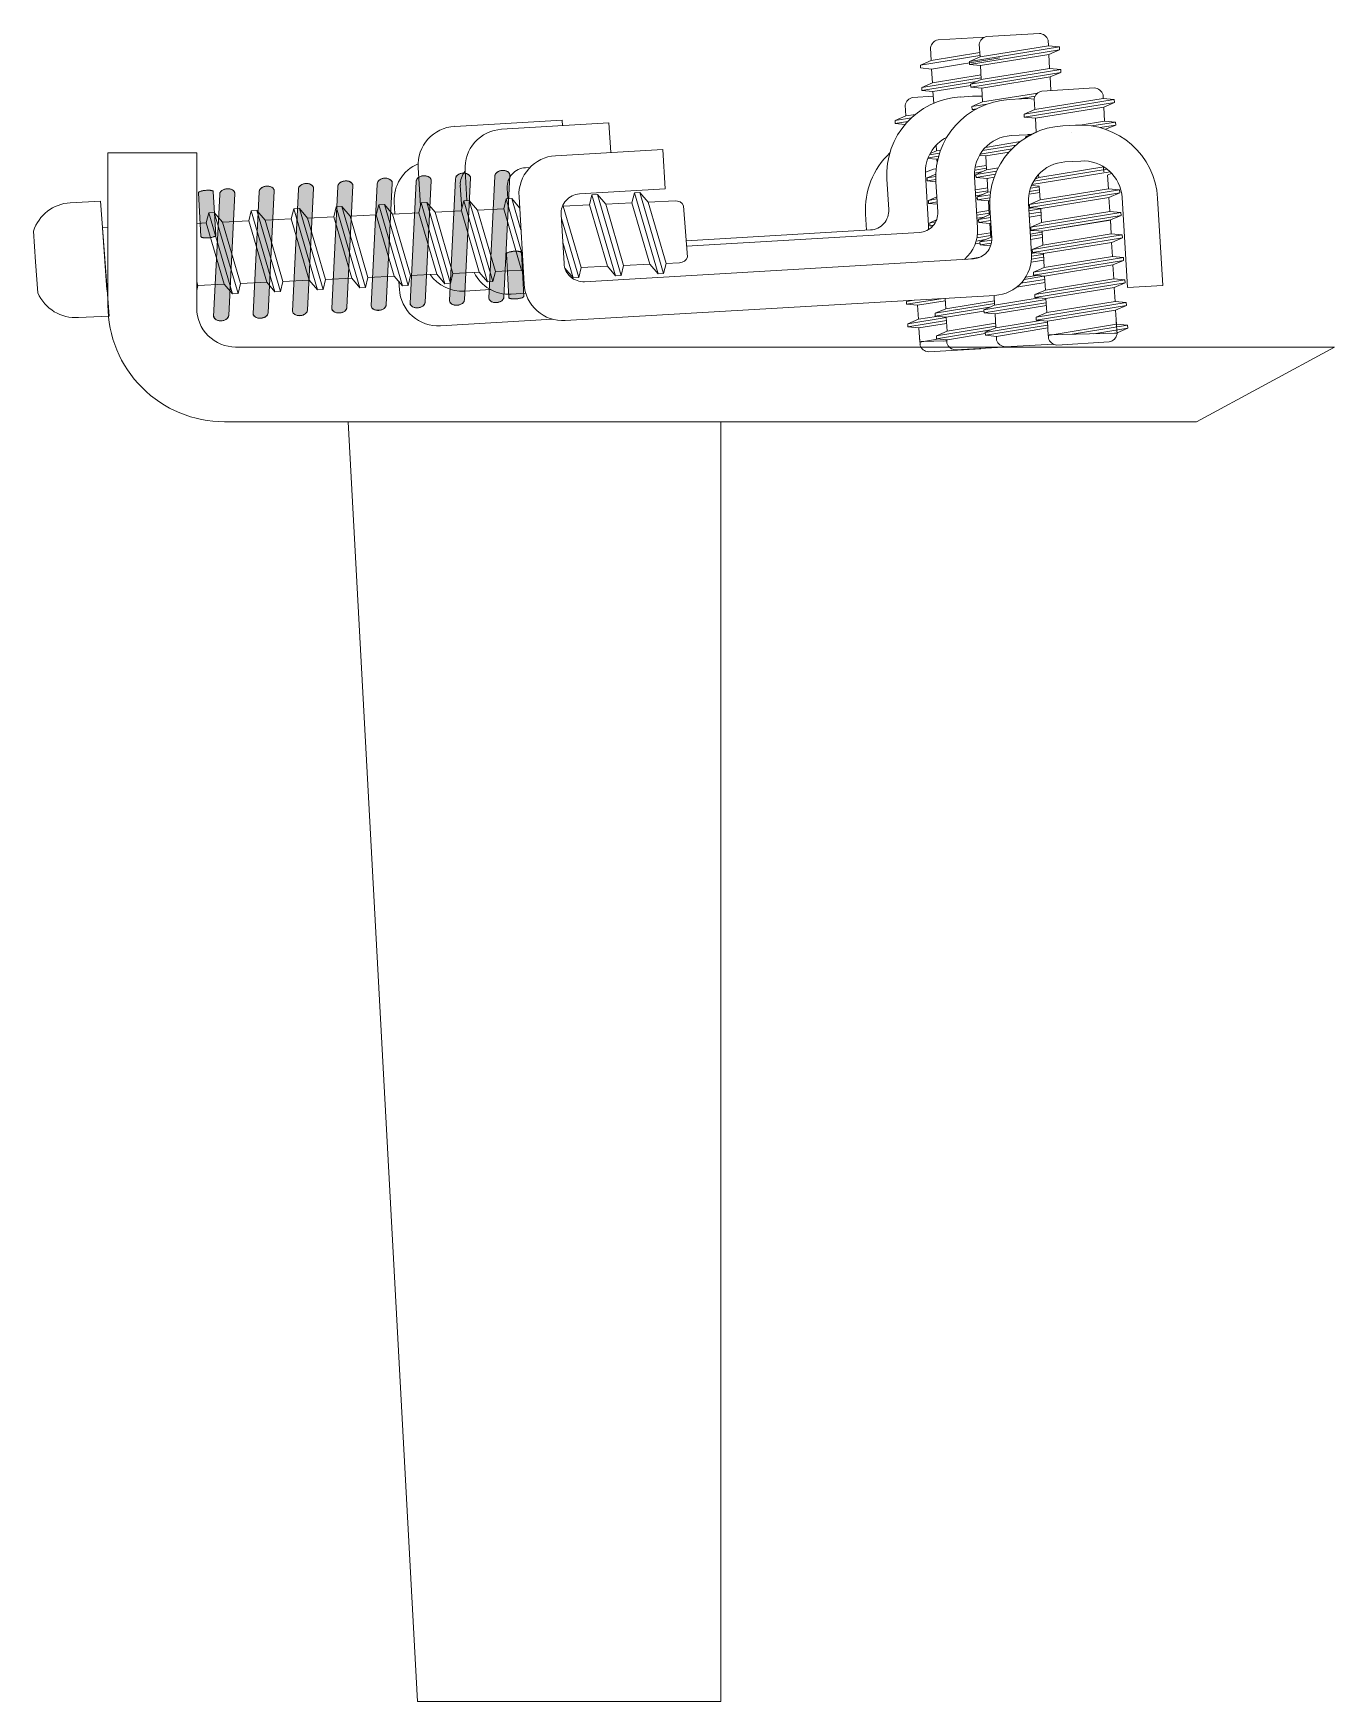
# Model space of a CAD drawing. Header units: inches. Extents: x 25.8 to 87.4, y 9 to 55.4.
# Drawn here: x 46.38 to 57.91, y 9.2 to 23.98 of the extents above; entities that cross this region are included whole.
import ezdxf

# ---------------------------------------------------------------- set-up
doc = ezdxf.new("R2010")
doc.units = ezdxf.units.IN
doc.header["$MEASUREMENT"] = 0
doc.layers.add('Lateral', color=44, linetype='Continuous', lineweight=0)

msp = doc.modelspace()

# ---------------------------------------------------------------- hatches: boundary and pattern name
at = {"layer": 'Lateral', "linetype": 'Continuous', "lineweight": 0}
for points in [[(50.471, 22.715), (50.416, 21.636), (50.417, 21.631), (50.419, 21.627), (50.421, 21.622), (50.424, 21.618), (50.427, 21.614), (50.431, 21.611), (50.436, 21.607), (50.441, 21.604), (50.446, 21.602), (50.452, 21.6), (50.458, 21.598), (50.465, 21.597), (50.471, 21.596), (50.478, 21.596), (50.485, 21.596), (50.492, 21.597), (50.499, 21.598), (50.505, 21.599), (50.512, 21.602), (50.518, 21.604), (50.523, 21.607), (50.528, 21.61), (50.533, 21.614), (50.537, 21.618), (50.541, 21.622), (50.544, 21.626), (50.546, 21.631), (50.548, 21.635), (50.549, 21.64), (50.549, 21.645), (50.604, 22.724), (50.603, 22.729), (50.602, 22.733), (50.6, 22.738), (50.598, 22.742), (50.595, 22.746), (50.591, 22.75), (50.587, 22.753), (50.582, 22.756), (50.577, 22.759), (50.571, 22.761), (50.565, 22.763), (50.558, 22.765), (50.552, 22.766), (50.545, 22.766), (50.538, 22.766), (50.531, 22.766), (50.524, 22.765), (50.518, 22.764), (50.511, 22.762), (50.505, 22.759), (50.499, 22.757), (50.494, 22.754), (50.489, 22.75), (50.484, 22.746), (50.481, 22.742), (50.477, 22.738), (50.475, 22.734), (50.472, 22.729), (50.471, 22.724), (50.471, 22.72)], [(48.382, 22.576), (48.328, 21.497), (48.329, 21.493), (48.33, 21.488), (48.332, 21.484), (48.335, 21.48), (48.339, 21.476), (48.343, 21.472), (48.347, 21.469), (48.352, 21.466), (48.358, 21.463), (48.364, 21.461), (48.37, 21.459), (48.376, 21.458), (48.383, 21.457), (48.39, 21.457), (48.397, 21.457), (48.404, 21.458), (48.41, 21.459), (48.417, 21.461), (48.423, 21.463), (48.429, 21.465), (48.435, 21.468), (48.44, 21.472), (48.445, 21.475), (48.449, 21.479), (48.453, 21.483), (48.456, 21.488), (48.458, 21.492), (48.46, 21.497), (48.461, 21.501), (48.461, 21.506), (48.515, 22.585), (48.515, 22.59), (48.514, 22.595), (48.512, 22.599), (48.509, 22.604), (48.506, 22.608), (48.502, 22.612), (48.497, 22.615), (48.492, 22.618), (48.486, 22.621), (48.48, 22.623), (48.474, 22.625), (48.467, 22.627), (48.46, 22.627), (48.453, 22.628), (48.446, 22.627), (48.439, 22.627), (48.432, 22.625), (48.426, 22.624), (48.419, 22.622), (48.413, 22.619), (48.407, 22.616), (48.402, 22.612), (48.397, 22.609), (48.393, 22.604), (48.389, 22.6), (48.386, 22.596), (48.384, 22.591), (48.383, 22.586), (48.382, 22.581)], [(48.731, 22.6), (48.677, 21.521), (48.677, 21.516), (48.679, 21.511), (48.681, 21.507), (48.684, 21.503), (48.687, 21.499), (48.691, 21.495), (48.696, 21.492), (48.701, 21.489), (48.706, 21.487), (48.712, 21.484), (48.719, 21.483), (48.725, 21.481), (48.732, 21.481), (48.738, 21.48), (48.745, 21.481), (48.752, 21.481), (48.759, 21.482), (48.765, 21.484), (48.772, 21.486), (48.778, 21.489), (48.783, 21.492), (48.789, 21.495), (48.793, 21.499), (48.798, 21.502), (48.801, 21.507), (48.804, 21.511), (48.807, 21.515), (48.808, 21.52), (48.809, 21.525), (48.81, 21.53), (48.864, 22.609), (48.863, 22.613), (48.862, 22.618), (48.86, 22.623), (48.858, 22.627), (48.854, 22.631), (48.85, 22.635), (48.846, 22.639), (48.841, 22.642), (48.835, 22.645), (48.829, 22.647), (48.823, 22.649), (48.816, 22.65), (48.809, 22.651), (48.802, 22.651), (48.795, 22.651), (48.788, 22.65), (48.781, 22.649), (48.774, 22.647), (48.768, 22.645), (48.762, 22.642), (48.756, 22.639), (48.75, 22.636), (48.746, 22.632), (48.742, 22.628), (48.738, 22.623), (48.735, 22.619), (48.733, 22.614), (48.731, 22.609), (48.731, 22.604)], [(49.079, 22.623), (49.025, 21.544), (49.026, 21.539), (49.027, 21.535), (49.03, 21.53), (49.032, 21.526), (49.036, 21.522), (49.04, 21.519), (49.044, 21.515), (49.049, 21.512), (49.055, 21.51), (49.061, 21.508), (49.067, 21.506), (49.074, 21.505), (49.08, 21.504), (49.087, 21.504), (49.094, 21.504), (49.101, 21.505), (49.108, 21.506), (49.114, 21.507), (49.12, 21.51), (49.126, 21.512), (49.132, 21.515), (49.137, 21.518), (49.142, 21.522), (49.146, 21.526), (49.15, 21.53), (49.153, 21.534), (49.155, 21.539), (49.157, 21.543), (49.158, 21.548), (49.158, 21.553), (49.213, 22.632), (49.212, 22.637), (49.211, 22.641), (49.209, 22.646), (49.206, 22.65), (49.203, 22.655), (49.199, 22.658), (49.194, 22.662), (49.189, 22.665), (49.184, 22.668), (49.178, 22.67), (49.171, 22.672), (49.165, 22.673), (49.158, 22.674), (49.151, 22.674), (49.144, 22.674), (49.137, 22.673), (49.13, 22.672), (49.123, 22.67), (49.116, 22.668), (49.11, 22.666), (49.104, 22.663), (49.099, 22.659), (49.094, 22.655), (49.09, 22.651), (49.087, 22.647), (49.084, 22.642), (49.082, 22.638), (49.08, 22.633), (49.079, 22.628)], [(49.443, 22.679), (49.439, 22.675), (49.435, 22.67), (49.432, 22.666), (49.43, 22.661), (49.429, 22.656), (49.428, 22.651), (49.428, 22.646), (49.374, 21.567), (49.375, 21.563), (49.376, 21.558), (49.378, 21.554), (49.381, 21.55), (49.384, 21.546), (49.389, 21.542), (49.393, 21.539), (49.398, 21.536), (49.404, 21.533), (49.41, 21.531), (49.416, 21.529), (49.422, 21.528), (49.429, 21.527), (49.436, 21.527), (49.443, 21.527), (49.449, 21.528), (49.456, 21.529), (49.463, 21.531), (49.469, 21.533), (49.475, 21.535), (49.481, 21.538), (49.486, 21.542), (49.491, 21.545), (49.495, 21.549), (49.499, 21.553), (49.502, 21.558), (49.504, 21.562), (49.506, 21.567), (49.507, 21.571), (49.507, 21.576), (49.561, 22.655), (49.561, 22.66), (49.56, 22.665), (49.558, 22.669), (49.555, 22.674), (49.552, 22.678), (49.548, 22.682), (49.543, 22.685), (49.538, 22.688), (49.532, 22.691), (49.526, 22.693), (49.52, 22.695), (49.513, 22.697), (49.506, 22.697), (49.499, 22.698), (49.492, 22.697), (49.485, 22.697), (49.478, 22.696), (49.472, 22.694), (49.465, 22.692), (49.459, 22.689), (49.453, 22.686), (49.448, 22.682)], [(49.773, 22.668), (49.719, 21.589), (49.72, 21.585), (49.721, 21.58), (49.723, 21.576), (49.726, 21.572), (49.73, 21.568), (49.734, 21.564), (49.738, 21.561), (49.743, 21.558), (49.749, 21.555), (49.755, 21.553), (49.761, 21.551), (49.767, 21.55), (49.774, 21.549), (49.781, 21.549), (49.788, 21.549), (49.795, 21.55), (49.801, 21.551), (49.808, 21.553), (49.814, 21.555), (49.82, 21.557), (49.826, 21.56), (49.831, 21.564), (49.836, 21.567), (49.84, 21.571), (49.844, 21.575), (49.847, 21.58), (49.849, 21.584), (49.851, 21.589), (49.852, 21.593), (49.852, 21.598), (49.906, 22.677), (49.906, 22.682), (49.905, 22.687), (49.903, 22.691), (49.9, 22.696), (49.897, 22.7), (49.893, 22.704), (49.888, 22.707), (49.883, 22.71), (49.878, 22.713), (49.871, 22.715), (49.865, 22.717), (49.858, 22.719), (49.852, 22.719), (49.844, 22.72), (49.837, 22.719), (49.83, 22.719), (49.823, 22.718), (49.817, 22.716), (49.81, 22.714), (49.804, 22.711), (49.798, 22.708), (49.793, 22.704), (49.788, 22.701), (49.784, 22.696), (49.78, 22.692), (49.778, 22.688), (49.775, 22.683), (49.774, 22.678), (49.773, 22.673)], [(50.122, 22.692), (50.068, 21.613), (50.068, 21.608), (50.07, 21.603), (50.072, 21.599), (50.075, 21.595), (50.078, 21.591), (50.082, 21.587), (50.087, 21.584), (50.092, 21.581), (50.097, 21.578), (50.103, 21.576), (50.11, 21.575), (50.116, 21.573), (50.123, 21.573), (50.13, 21.572), (50.136, 21.573), (50.143, 21.573), (50.15, 21.574), (50.157, 21.576), (50.163, 21.578), (50.169, 21.581), (50.175, 21.584), (50.18, 21.587), (50.185, 21.59), (50.189, 21.594), (50.192, 21.599), (50.195, 21.603), (50.198, 21.607), (50.199, 21.612), (50.2, 21.617), (50.201, 21.621), (50.255, 22.7), (50.255, 22.705), (50.253, 22.71), (50.252, 22.714), (50.249, 22.719), (50.246, 22.723), (50.242, 22.726), (50.238, 22.73), (50.233, 22.733), (50.228, 22.736), (50.222, 22.738), (50.216, 22.74), (50.21, 22.742), (50.203, 22.743), (50.196, 22.743), (50.189, 22.743), (50.183, 22.743), (50.176, 22.742), (50.169, 22.74), (50.163, 22.738), (50.157, 22.736), (50.151, 22.733), (50.145, 22.73), (50.14, 22.727), (50.136, 22.723), (50.132, 22.719), (50.129, 22.715), (50.126, 22.71), (50.124, 22.706), (50.123, 22.701), (50.122, 22.696)], [(47.844, 22.567), (47.866, 22.18), (47.867, 22.178), (47.869, 22.176), (47.871, 22.175), (47.875, 22.174), (47.878, 22.173), (47.883, 22.172), (47.887, 22.171), (47.893, 22.17), (47.898, 22.17), (47.904, 22.169), (47.911, 22.169), (47.917, 22.169), (47.924, 22.169), (47.931, 22.17), (47.938, 22.17), (47.944, 22.171), (47.951, 22.172), (47.958, 22.173), (47.964, 22.174), (47.97, 22.175), (47.975, 22.177), (47.98, 22.178), (47.984, 22.18), (47.988, 22.182), (47.992, 22.183), (47.994, 22.185), (47.996, 22.187), (47.998, 22.189), (47.998, 22.191), (47.998, 22.192), (47.976, 22.58), (47.976, 22.582), (47.974, 22.583), (47.972, 22.585), (47.969, 22.586), (47.966, 22.587), (47.962, 22.588), (47.957, 22.589), (47.952, 22.59), (47.947, 22.591), (47.941, 22.591), (47.935, 22.591), (47.928, 22.591), (47.922, 22.591), (47.915, 22.591), (47.908, 22.59), (47.901, 22.59), (47.894, 22.589), (47.888, 22.588), (47.882, 22.587), (47.876, 22.586), (47.87, 22.584), (47.865, 22.583), (47.86, 22.581), (47.856, 22.58), (47.852, 22.578), (47.849, 22.576), (47.847, 22.574), (47.845, 22.572), (47.844, 22.571), (47.844, 22.569)], [(48.034, 22.553), (47.979, 21.474), (47.98, 21.469), (47.982, 21.465), (47.984, 21.46), (47.986, 21.456), (47.99, 21.452), (47.994, 21.449), (47.998, 21.445), (48.004, 21.442), (48.009, 21.44), (48.015, 21.438), (48.021, 21.436), (48.028, 21.435), (48.034, 21.434), (48.041, 21.434), (48.048, 21.434), (48.055, 21.435), (48.062, 21.436), (48.068, 21.437), (48.074, 21.44), (48.08, 21.442), (48.086, 21.445), (48.091, 21.448), (48.096, 21.452), (48.1, 21.456), (48.104, 21.46), (48.107, 21.464), (48.109, 21.469), (48.111, 21.473), (48.112, 21.478), (48.112, 21.483), (48.167, 22.562), (48.166, 22.567), (48.165, 22.571), (48.163, 22.576), (48.161, 22.58), (48.158, 22.584), (48.154, 22.588), (48.15, 22.591), (48.145, 22.594), (48.14, 22.597), (48.134, 22.6), (48.128, 22.601), (48.121, 22.603), (48.115, 22.604), (48.108, 22.604), (48.101, 22.604), (48.094, 22.604), (48.087, 22.603), (48.081, 22.602), (48.074, 22.6), (48.068, 22.597), (48.062, 22.595), (48.057, 22.592), (48.052, 22.588), (48.047, 22.584), (48.043, 22.58), (48.04, 22.576), (48.037, 22.572), (48.035, 22.567), (48.034, 22.562), (48.033, 22.558)], [(50.572, 22.027), (50.594, 21.639), (50.595, 21.637), (50.597, 21.636), (50.6, 21.634), (50.603, 21.633), (50.606, 21.632), (50.611, 21.631), (50.615, 21.63), (50.621, 21.629), (50.626, 21.629), (50.632, 21.629), (50.639, 21.628), (50.645, 21.628), (50.652, 21.629), (50.659, 21.629), (50.666, 21.63), (50.673, 21.63), (50.679, 21.631), (50.686, 21.632), (50.692, 21.634), (50.698, 21.635), (50.703, 21.636), (50.708, 21.638), (50.713, 21.639), (50.716, 21.641), (50.72, 21.643), (50.722, 21.645), (50.725, 21.646), (50.726, 21.648), (50.727, 21.65), (50.726, 21.652), (50.705, 22.039), (50.704, 22.041), (50.702, 22.043), (50.7, 22.044), (50.697, 22.045), (50.694, 22.047), (50.69, 22.048), (50.686, 22.049), (50.68, 22.049), (50.675, 22.05), (50.669, 22.05), (50.663, 22.051), (50.656, 22.051), (50.65, 22.051), (50.643, 22.05), (50.636, 22.05), (50.629, 22.049), (50.623, 22.048), (50.616, 22.047), (50.61, 22.046), (50.604, 22.045), (50.598, 22.044), (50.593, 22.042), (50.588, 22.041), (50.584, 22.039), (50.58, 22.037), (50.577, 22.035), (50.575, 22.034), (50.573, 22.032), (50.572, 22.03), (50.572, 22.028)]]:
    msp.add_hatch(color=256, dxfattribs=at).paths.add_polyline_path(points)

# ---------------------------------------------------------------- linework, layer by layer
for p, q in [((54.335, 23.741), (54.765, 23.811)), ((54.768, 23.772), (55.373, 23.87)), ((55.377, 23.794), (54.772, 23.696)), ((55.377, 23.794), (55.384, 23.671)), ((54.24, 23.7), (54.767, 23.786)), ((54.944, 23.763), (54.339, 23.665)), ((54.347, 23.542), (54.339, 23.665)), ((54.779, 23.572), (54.772, 23.696)), ((54.779, 23.572), (55.384, 23.671)), ((54.251, 23.501), (54.779, 23.587)), ((54.735, 23.553), (54.253, 23.475)), ((54.347, 23.542), (54.777, 23.612)), ((54.685, 23.52), (54.351, 23.466)), ((55.389, 23.595), (54.784, 23.496)), ((55.389, 23.595), (55.396, 23.474)), ((54.357, 23.362), (54.351, 23.466)), ((54.591, 23.417), (54.701, 23.424)), ((54.696, 23.332), (54.827, 23.354)), ((54.791, 23.373), (54.784, 23.496)), ((54.791, 23.373), (55.279, 23.452)), ((55.025, 23.395), (55.135, 23.401)), ((55.11, 23.4), (55.256, 23.424)), ((55.254, 23.305), (55.859, 23.403)), ((51.066, 23.213), (50.114, 23.157)), ((51.066, 23.213), (51.069, 23.162)), ((54.11, 23.249), (54.196, 23.263)), ((54.736, 23.312), (54.697, 23.306)), ((55.863, 23.327), (55.258, 23.229)), ((55.265, 23.106), (55.258, 23.229)), ((55.654, 23.169), (55.87, 23.204)), ((55.863, 23.327), (55.87, 23.204)), ((51.481, 23.187), (51.497, 22.926)), ((55.265, 23.106), (55.271, 23.107)), ((55.502, 23.161), (55.613, 23.168)), ((55.576, 23.105), (55.576, 23.105)), ((55.758, 23.161), (55.968, 23.195)), ((55.97, 23.169), (55.829, 23.146)), ((47.829, 22.923), (47.042, 22.923)), ((51.959, 22.953), (51.979, 22.603)), ((54.32, 22.905), (54.41, 22.92)), ((54.382, 22.941), (54.326, 22.917)), ((54.382, 22.941), (54.379, 22.99)), ((54.382, 22.941), (54.419, 22.947)), ((55.053, 22.958), (54.77, 22.912)), ((54.791, 22.942), (55.087, 22.99)), ((54.816, 22.971), (55.125, 23.022)), ((55.025, 22.929), (54.819, 22.895)), ((49.791, 22.794), (49.811, 22.452)), ((54.306, 22.872), (54.386, 22.865)), ((54.402, 22.892), (54.307, 22.877)), ((54.395, 22.866), (54.386, 22.865)), ((54.388, 22.835), (54.386, 22.865)), ((54.721, 22.77), (54.826, 22.787)), ((54.725, 22.795), (54.824, 22.811)), ((54.731, 22.731), (54.917, 22.761)), ((54.763, 22.9), (54.819, 22.895)), ((54.826, 22.772), (54.819, 22.895)), ((54.826, 22.772), (54.93, 22.789)), ((55.243, 22.671), (55.894, 22.777)), ((55.289, 22.704), (55.865, 22.798)), ((49.079, 22.623), (49.025, 21.544)), ((49.158, 21.553), (49.213, 22.632)), ((49.428, 22.646), (49.374, 21.567)), ((49.507, 21.576), (49.561, 22.655)), ((49.773, 22.668), (49.719, 21.589)), ((49.852, 21.598), (49.906, 22.677)), ((50.122, 22.692), (50.068, 21.613)), ((50.177, 22.426), (50.164, 22.636)), ((50.201, 21.621), (50.255, 22.7)), ((50.471, 22.715), (50.416, 21.636)), ((50.549, 21.645), (50.604, 22.724)), ((54.299, 22.701), (54.376, 22.713)), ((54.377, 22.687), (54.3, 22.674)), ((54.782, 22.753), (54.719, 22.743)), ((54.732, 22.72), (54.719, 22.718)), ((54.726, 22.594), (54.836, 22.612)), ((54.904, 22.733), (54.733, 22.705)), ((54.894, 22.706), (54.831, 22.696)), ((54.838, 22.573), (54.831, 22.696)), ((55.215, 22.609), (55.294, 22.622)), ((55.224, 22.634), (55.293, 22.628)), ((55.92, 22.755), (55.228, 22.642)), ((55.289, 22.704), (55.254, 22.689)), ((55.289, 22.704), (55.287, 22.731)), ((55.301, 22.505), (55.293, 22.628)), ((55.293, 22.628), (55.293, 22.628)), ((55.898, 22.726), (55.934, 22.741)), ((55.898, 22.726), (55.906, 22.603)), ((47.052, 21.476), (46.977, 22.494)), ((47.844, 22.567), (47.866, 22.18)), ((47.998, 22.192), (47.976, 22.58)), ((48.034, 22.553), (47.979, 21.474)), ((48.112, 21.483), (48.167, 22.562)), ((48.382, 22.576), (48.328, 21.497)), ((48.461, 21.506), (48.515, 22.585)), ((48.731, 22.6), (48.677, 21.521)), ((48.81, 21.53), (48.864, 22.609)), ((49.578, 22.487), (49.585, 22.381)), ((51.452, 22.468), (51.684, 22.479)), ((51.452, 22.468), (51.61, 21.925)), ((51.843, 21.936), (51.684, 22.479)), ((51.828, 22.486), (51.986, 21.942)), ((54.31, 22.501), (54.386, 22.514)), ((54.388, 22.488), (54.312, 22.475)), ((54.728, 22.569), (54.837, 22.587)), ((54.794, 22.554), (54.729, 22.543)), ((54.744, 22.52), (54.731, 22.518)), ((54.743, 22.532), (54.858, 22.551)), ((54.856, 22.524), (54.745, 22.506)), ((54.838, 22.573), (54.861, 22.576)), ((54.854, 22.498), (54.843, 22.497)), ((54.85, 22.373), (54.843, 22.497)), ((54.85, 22.373), (54.843, 22.496)), ((55.297, 22.57), (55.201, 22.555)), ((55.295, 22.595), (55.206, 22.581)), ((55.301, 22.505), (55.906, 22.603)), ((55.91, 22.527), (55.305, 22.429)), ((55.91, 22.527), (55.917, 22.404)), ((56.386, 21.748), (56.34, 22.521)), ((48.058, 22.309), (48.291, 22.32)), ((48.449, 21.777), (48.291, 22.32)), ((48.434, 22.327), (48.667, 22.338)), ((48.434, 22.327), (48.593, 21.783)), ((48.826, 21.794), (48.667, 22.338)), ((48.811, 22.344), (49.043, 22.355)), ((48.811, 22.345), (48.969, 21.801)), ((49.202, 21.812), (49.043, 22.355)), ((49.187, 22.362), (49.42, 22.373)), ((49.187, 22.362), (49.345, 21.819)), ((49.578, 21.83), (49.42, 22.373)), ((49.563, 22.38), (49.796, 22.391)), ((49.563, 22.38), (49.722, 21.836)), ((49.955, 21.847), (49.796, 22.391)), ((49.94, 22.397), (50.173, 22.408)), ((49.94, 22.398), (50.098, 21.854)), ((50.331, 21.865), (50.173, 22.408)), ((50.316, 22.415), (50.549, 22.426)), ((50.316, 22.415), (50.475, 21.872)), ((50.707, 21.882), (50.549, 22.426)), ((51.059, 22.342), (51.213, 21.818)), ((51.075, 22.451), (51.071, 22.455)), ((51.075, 22.451), (51.308, 22.462)), ((51.075, 22.451), (51.234, 21.907)), ((51.467, 21.918), (51.308, 22.462)), ((53.753, 22.378), (53.762, 22.237)), ((54.738, 22.395), (54.847, 22.413)), ((54.738, 22.395), (54.847, 22.413)), ((54.739, 22.37), (54.849, 22.388)), ((54.806, 22.354), (54.741, 22.344)), ((54.755, 22.321), (54.742, 22.319)), ((54.755, 22.332), (54.86, 22.35)), ((54.861, 22.323), (54.756, 22.306)), ((54.85, 22.373), (54.858, 22.375)), ((54.85, 22.373), (54.858, 22.375)), ((55.2, 22.43), (55.231, 22.435)), ((55.2, 22.43), (55.232, 22.435)), ((55.3, 22.425), (55.201, 22.409)), ((55.304, 22.397), (55.203, 22.381)), ((55.309, 22.371), (55.204, 22.354)), ((55.312, 22.305), (55.305, 22.429)), ((55.312, 22.305), (55.917, 22.404)), ((55.922, 22.328), (55.317, 22.229)), ((55.922, 22.327), (55.317, 22.229)), ((55.914, 22.45), (55.917, 22.404)), ((55.922, 22.328), (55.929, 22.204)), ((55.922, 22.327), (55.929, 22.204)), ((47.829, 22.298), (47.914, 22.302)), ((48.073, 21.759), (47.914, 22.303)), ((48.058, 22.309), (48.216, 21.766)), ((54.322, 22.302), (54.375, 22.311)), ((54.355, 22.281), (54.323, 22.276)), ((54.74, 22.169), (54.861, 22.189)), ((54.744, 22.195), (54.859, 22.213)), ((54.863, 22.299), (54.854, 22.297)), ((54.857, 22.251), (54.854, 22.297)), ((54.862, 22.174), (54.854, 22.297)), ((54.861, 22.174), (54.87, 22.175)), ((55.211, 22.231), (55.244, 22.236)), ((55.312, 22.219), (55.213, 22.203)), ((55.316, 22.199), (55.214, 22.183)), ((55.32, 22.172), (55.216, 22.155)), ((55.324, 22.106), (55.317, 22.229)), ((55.324, 22.106), (55.317, 22.229)), ((55.324, 22.106), (55.929, 22.204)), ((50.572, 22.027), (50.594, 21.639)), ((50.726, 21.652), (50.705, 22.039)), ((51.163, 21.816), (51.072, 22.127)), ((54.767, 22.122), (54.724, 22.115)), ((54.817, 22.155), (54.733, 22.141)), ((54.766, 22.133), (54.871, 22.15)), ((54.868, 22.123), (54.768, 22.107)), ((55.223, 22.031), (55.255, 22.037)), ((55.324, 22.023), (55.224, 22.007)), ((55.933, 22.128), (55.328, 22.03)), ((55.336, 21.907), (55.329, 22.03)), ((55.933, 22.128), (55.941, 22.005)), ((50.707, 21.883), (50.475, 21.872)), ((50.707, 21.882), (50.723, 21.864)), ((51.467, 21.918), (51.234, 21.907)), ((51.843, 21.936), (51.61, 21.925)), ((54.669, 21.981), (54.766, 21.997)), ((55.332, 21.972), (55.22, 21.954)), ((55.328, 21.999), (55.223, 21.982)), ((55.336, 21.907), (55.941, 22.005)), ((55.945, 21.929), (55.34, 21.831)), ((55.945, 21.929), (55.952, 21.806)), ((47.829, 21.784), (47.84, 21.748)), ((47.829, 21.704), (47.84, 21.748)), ((48.073, 21.759), (47.84, 21.748)), ((48.449, 21.777), (48.216, 21.766)), ((48.825, 21.794), (48.593, 21.783)), ((49.202, 21.812), (48.969, 21.801)), ((49.578, 21.83), (49.345, 21.819)), ((49.62, 21.781), (49.624, 21.713)), ((49.955, 21.847), (49.722, 21.836)), ((50.331, 21.865), (50.098, 21.854)), ((55.344, 21.773), (55.091, 21.732)), ((55.339, 21.801), (55.129, 21.767)), ((55.334, 21.829), (55.158, 21.801)), ((55.172, 21.822), (55.267, 21.837)), ((55.347, 21.707), (55.34, 21.831)), ((55.347, 21.707), (55.952, 21.806)), ((55.957, 21.73), (55.352, 21.631)), ((55.957, 21.73), (55.964, 21.606)), ((56.386, 21.748), (56.073, 21.729)), ((50.2, 21.697), (50.433, 21.711)), ((54.116, 21.607), (54.185, 21.618)), ((54.135, 21.615), (54.116, 21.607)), ((54.116, 21.607), (54.117, 21.581)), ((54.117, 21.581), (54.116, 21.607)), ((54.44, 21.633), (54.117, 21.581)), ((54.117, 21.581), (54.215, 21.572)), ((54.46, 21.611), (54.215, 21.572)), ((54.369, 21.501), (54.896, 21.587)), ((54.464, 21.542), (54.459, 21.634)), ((54.464, 21.542), (54.895, 21.612)), ((54.802, 21.532), (55.353, 21.622)), ((55.352, 21.594), (54.804, 21.505)), ((54.897, 21.573), (54.892, 21.66)), ((54.897, 21.573), (55.292, 21.637)), ((55.359, 21.508), (55.352, 21.631)), ((55.359, 21.508), (55.964, 21.606)), ((49.988, 21.39), (50.982, 21.448)), ((54.127, 21.408), (54.469, 21.463)), ((54.222, 21.448), (54.127, 21.408)), ((54.47, 21.437), (54.129, 21.381)), ((54.222, 21.448), (54.215, 21.572)), ((54.222, 21.448), (54.381, 21.474)), ((54.853, 21.554), (54.371, 21.475)), ((54.802, 21.52), (54.469, 21.466)), ((54.476, 21.343), (54.469, 21.466)), ((55.356, 21.57), (54.901, 21.497)), ((54.909, 21.373), (54.901, 21.497)), ((54.908, 21.373), (55.304, 21.438)), ((55.969, 21.53), (55.364, 21.432)), ((55.371, 21.305), (55.364, 21.432)), ((55.969, 21.53), (55.976, 21.404)), ((54.127, 21.408), (54.129, 21.381)), ((54.129, 21.381), (54.127, 21.408)), ((54.129, 21.381), (54.227, 21.372)), ((54.472, 21.412), (54.227, 21.372)), ((54.234, 21.246), (54.227, 21.372)), ((54.381, 21.302), (54.908, 21.388)), ((54.864, 21.354), (54.382, 21.276)), ((54.476, 21.343), (54.906, 21.413)), ((54.814, 21.321), (54.48, 21.267)), ((55.364, 21.422), (54.813, 21.332)), ((55.366, 21.397), (54.817, 21.306)), ((55.367, 21.371), (54.913, 21.297)), ((55.371, 21.305), (55.976, 21.404)), ((55.381, 21.31), (55.976, 21.325)), ((55.583, 21.315), (56.074, 21.395)), ((56.076, 21.369), (55.776, 21.32)), ((55.981, 21.328), (55.959, 21.324)), ((55.98, 21.328), (55.981, 21.316)), ((54.236, 21.221), (54.233, 21.271)), ((54.234, 21.246), (54.406, 21.274)), ((54.244, 21.25), (54.474, 21.256)), ((54.776, 21.187), (54.311, 21.16)), ((54.446, 21.255), (54.474, 21.26)), ((57.909, 21.202), (56.686, 20.54)), ((49.171, 20.54), (49.785, 9.203)), ((52.472, 9.203), (52.472, 20.54)), ((52.472, 9.203), (49.785, 9.203))]:
    msp.add_line(p, q, dxfattribs=at)
at = {"layer": 'Lateral', "linetype": 'Continuous', "lineweight": 0, "flags": 128}
for points in [[(54.335, 23.741), (54.328, 23.854, -0.308749), (54.396, 23.923), (54.81, 23.947)], [(54.768, 23.772), (54.761, 23.884, -0.308749), (54.829, 23.953), (55.294, 23.981, -0.308749), (55.37, 23.92), (55.373, 23.87)], [(55.254, 23.305), (55.248, 23.401, -0.308749), (55.316, 23.47), (55.781, 23.497, -0.308749), (55.857, 23.436), (55.858, 23.403)], [(54.11, 23.249), (54.104, 23.345, -0.308749), (54.172, 23.414), (54.354, 23.425)], [(51.481, 23.187), (50.53, 23.131, 0.414214), (50.206, 22.767), (50.222, 22.499)], [(54.312, 22.243, 0.02706), (54.312, 22.28), (54.285, 22.734, -0.299135), (54.474, 23.061)], [(54.63, 21.979, 0.230978), (54.746, 22.258), (54.719, 22.711, -0.414214), (55.043, 23.075), (55.184, 23.083, -0.027479), (55.222, 23.084)], [(56.686, 20.54), (48.075, 20.54, -0.414214), (47.042, 21.573), (47.042, 22.923)], [(57.909, 21.202), (48.174, 21.202, -0.414214), (47.829, 21.546), (47.829, 22.923)], [(51.959, 22.953), (51.007, 22.897, 0.414214), (50.684, 22.533), (50.729, 21.76, 0.414214), (51.093, 21.437), (54.9, 21.66, 0.414214), (55.223, 22.024), (55.197, 22.478, -0.414214), (55.52, 22.842), (55.662, 22.85, -0.414214), (56.026, 22.526), (56.073, 21.729)], [(50.585, 22.516), (50.58, 22.61, -0.414214), (50.741, 22.791), (50.781, 22.794)], [(54.285, 22.751, -0.073098), (54.38, 22.782)], [(53.943, 22.689), (53.959, 22.421, -0.414214), (53.797, 22.239), (52.165, 22.144)], [(54.377, 22.667), (54.393, 22.399, -0.414214), (54.231, 22.217), (52.169, 22.096)], [(46.977, 22.494), (46.708, 22.481, 0.299514), (46.382, 22.23), (46.402, 21.956)], [(54.855, 22.434), (54.871, 22.166, -0.414214), (54.709, 21.984), (51.265, 21.781, -0.414214), (51.083, 21.943), (51.057, 22.376, -0.414214), (51.219, 22.558), (51.979, 22.603)], [(51.827, 22.486), (52.066, 22.497, -0.30304), (52.142, 22.454), (52.176, 21.998, -0.282755), (52.107, 21.948), (51.985, 21.942)], [(47.052, 21.476), (46.783, 21.464, -0.319343), (46.422, 21.682), (46.402, 21.956)], [(50.286, 21.863, 0.302611), (50.615, 21.67), (50.745, 21.678)], [(55.974, 21.429), (55.981, 21.316, -0.308749), (55.913, 21.247), (55.448, 21.22, -0.308749), (55.373, 21.281), (55.37, 21.331)], [(55.416, 21.229), (54.991, 21.204, -0.308749), (54.915, 21.264), (54.913, 21.297)], [(54.977, 21.201), (54.551, 21.176, -0.308749), (54.475, 21.237), (54.473, 21.27)]]:
    msp.add_lwpolyline(points, format="xyb", dxfattribs=at)
for points in [[(54.673, 23.731), (55.471, 23.861), (55.472, 23.835), (54.674, 23.705)], [(55.377, 23.794), (55.472, 23.835), (55.471, 23.861), (55.373, 23.87)], [(54.335, 23.741), (54.24, 23.7), (54.241, 23.674), (54.339, 23.665)], [(54.768, 23.772), (54.673, 23.731), (54.674, 23.705), (54.772, 23.696)], [(54.684, 23.532), (55.482, 23.662), (55.484, 23.635), (54.686, 23.505)], [(55.389, 23.595), (55.484, 23.635), (55.482, 23.662), (55.384, 23.671)], [(54.346, 23.542), (54.251, 23.501), (54.253, 23.475), (54.351, 23.466)], [(54.779, 23.572), (54.684, 23.532), (54.686, 23.505), (54.784, 23.496)], [(54.791, 23.373), (54.696, 23.332), (54.697, 23.306), (54.721, 23.304)], [(55.958, 23.368), (55.16, 23.238), (55.159, 23.264), (55.957, 23.395)], [(55.863, 23.328), (55.958, 23.368), (55.957, 23.395), (55.859, 23.403)], [(54.11, 23.249), (54.015, 23.209), (54.016, 23.182), (54.105, 23.174)], [(54.128, 23.201), (54.016, 23.182), (54.015, 23.209), (54.16, 23.232)], [(55.254, 23.305), (55.159, 23.264), (55.16, 23.238), (55.258, 23.229)], [(55.88, 23.131), (55.97, 23.169), (55.968, 23.195), (55.87, 23.204)], [(55.265, 23.106), (55.17, 23.065), (55.171, 23.054)], [(55.171, 23.054), (55.17, 23.065), (55.197, 23.07)], [(54.826, 22.772), (54.731, 22.731), (54.733, 22.705), (54.831, 22.696)], [(54.377, 22.734), (54.299, 22.701), (54.3, 22.674), (54.377, 22.667)], [(49.563, 22.38), (49.491, 22.464), (49.441, 22.462), (49.42, 22.373)], [(49.651, 21.745), (49.441, 22.462), (49.491, 22.464), (49.701, 21.747)], [(49.94, 22.398), (49.867, 22.482), (49.817, 22.48), (49.796, 22.391)], [(50.027, 21.763), (49.817, 22.48), (49.867, 22.482), (50.077, 21.765)], [(50.316, 22.415), (50.243, 22.5), (50.194, 22.497), (50.172, 22.408)], [(50.404, 21.78), (50.194, 22.497), (50.243, 22.5), (50.453, 21.783)], [(50.689, 22.436), (50.62, 22.517), (50.57, 22.515), (50.549, 22.426)], [(50.713, 22.025), (50.57, 22.515), (50.62, 22.517), (50.701, 22.241)], [(51.452, 22.468), (51.379, 22.553), (51.329, 22.55), (51.308, 22.462)], [(51.539, 21.834), (51.329, 22.55), (51.379, 22.553), (51.589, 21.836)], [(51.828, 22.486), (51.755, 22.57), (51.706, 22.568), (51.684, 22.479)], [(51.916, 21.851), (51.706, 22.568), (51.755, 22.57), (51.965, 21.854)], [(54.385, 22.534), (54.31, 22.501), (54.312, 22.475), (54.389, 22.468)], [(54.838, 22.573), (54.743, 22.532), (54.745, 22.506), (54.843, 22.497)], [(56.005, 22.568), (55.207, 22.438), (55.206, 22.464), (56.004, 22.594)], [(55.301, 22.505), (55.206, 22.464), (55.207, 22.438), (55.305, 22.429)], [(55.91, 22.527), (56.005, 22.568), (56.004, 22.594), (55.906, 22.603)], [(48.058, 22.309), (47.985, 22.394), (47.936, 22.391), (47.914, 22.303)], [(48.145, 21.674), (47.936, 22.391), (47.985, 22.394), (48.195, 21.677)], [(48.434, 22.327), (48.362, 22.411), (48.312, 22.409), (48.291, 22.32)], [(48.522, 21.692), (48.312, 22.409), (48.362, 22.411), (48.572, 21.694)], [(48.811, 22.345), (48.738, 22.429), (48.688, 22.427), (48.667, 22.338)], [(48.898, 21.71), (48.688, 22.427), (48.738, 22.429), (48.948, 21.712)], [(49.187, 22.362), (49.114, 22.447), (49.065, 22.444), (49.043, 22.355)], [(49.275, 21.727), (49.065, 22.444), (49.114, 22.447), (49.324, 21.73)], [(54.382, 22.328), (54.322, 22.302), (54.322, 22.302)], [(54.382, 22.328), (54.322, 22.302), (54.323, 22.276), (54.349, 22.273)], [(54.85, 22.373), (54.755, 22.333), (54.755, 22.332)], [(54.85, 22.373), (54.755, 22.332), (54.756, 22.306), (54.854, 22.297)], [(55.206, 22.457), (55.207, 22.437), (55.305, 22.428)], [(56.017, 22.368), (55.219, 22.238), (55.217, 22.265), (56.015, 22.395)], [(55.922, 22.328), (56.017, 22.368), (56.015, 22.395), (55.917, 22.404)], [(55.922, 22.328), (56.017, 22.368), (56.017, 22.369)], [(47.042, 21.711), (47.034, 21.71), (46.993, 22.259), (47.042, 22.262)], [(54.861, 22.174), (54.766, 22.133), (54.768, 22.107), (54.861, 22.098)], [(55.312, 22.305), (55.217, 22.265), (55.219, 22.238), (55.317, 22.229)], [(56.029, 22.169), (55.231, 22.039), (55.229, 22.065), (56.027, 22.195)], [(55.934, 22.128), (56.029, 22.169), (56.027, 22.195), (55.929, 22.204)], [(55.324, 22.106), (55.229, 22.065), (55.231, 22.039), (55.329, 22.03)], [(50.331, 21.865), (50.404, 21.78), (50.453, 21.783), (50.475, 21.872)], [(51.091, 21.9), (51.163, 21.816), (51.213, 21.818), (51.234, 21.907)], [(51.467, 21.918), (51.539, 21.834), (51.589, 21.836), (51.61, 21.925)], [(51.843, 21.936), (51.916, 21.851), (51.965, 21.854), (51.986, 21.942)], [(56.04, 21.97), (55.242, 21.84), (55.241, 21.866), (56.039, 21.996)], [(55.336, 21.907), (55.241, 21.866), (55.242, 21.84), (55.34, 21.831)], [(55.945, 21.929), (56.04, 21.97), (56.039, 21.996), (55.941, 22.005)], [(48.073, 21.759), (48.145, 21.674), (48.195, 21.677), (48.216, 21.766)], [(48.449, 21.777), (48.522, 21.692), (48.572, 21.694), (48.593, 21.783)], [(48.826, 21.794), (48.898, 21.71), (48.948, 21.712), (48.969, 21.801)], [(49.202, 21.812), (49.275, 21.727), (49.324, 21.73), (49.345, 21.819)], [(49.578, 21.83), (49.651, 21.745), (49.701, 21.747), (49.722, 21.836)], [(49.955, 21.847), (50.027, 21.763), (50.077, 21.765), (50.098, 21.854)], [(56.052, 21.77), (55.254, 21.64), (55.252, 21.667), (56.05, 21.797)], [(55.957, 21.73), (56.052, 21.77), (56.05, 21.797), (55.952, 21.806)], [(55.347, 21.707), (55.252, 21.667), (55.254, 21.64), (55.352, 21.631)], [(56.064, 21.571), (55.266, 21.441), (55.264, 21.467), (56.062, 21.598)], [(55.969, 21.53), (56.064, 21.571), (56.062, 21.598), (55.964, 21.606)], [(54.464, 21.542), (54.369, 21.501), (54.371, 21.475), (54.469, 21.466)], [(54.897, 21.573), (54.802, 21.532), (54.803, 21.506), (54.901, 21.497)], [(55.359, 21.508), (55.264, 21.467), (55.266, 21.441), (55.364, 21.432)], [(54.476, 21.343), (54.381, 21.302), (54.382, 21.276), (54.48, 21.267)], [(54.908, 21.373), (54.813, 21.333), (54.815, 21.306), (54.913, 21.297)], [(55.981, 21.328), (56.076, 21.369), (56.074, 21.395), (55.976, 21.404)]]:
    msp.add_lwpolyline(points, dxfattribs=at)
for points in [[(50.471, 22.715), (50.416, 21.636), (50.417, 21.631), (50.419, 21.627), (50.421, 21.622), (50.424, 21.618), (50.427, 21.614), (50.431, 21.611), (50.436, 21.607), (50.441, 21.604), (50.446, 21.602), (50.452, 21.6), (50.458, 21.598), (50.465, 21.597), (50.471, 21.596), (50.478, 21.596), (50.485, 21.596), (50.492, 21.597), (50.499, 21.598), (50.505, 21.599), (50.512, 21.602), (50.518, 21.604), (50.523, 21.607), (50.528, 21.61), (50.533, 21.614), (50.537, 21.618), (50.541, 21.622), (50.544, 21.626), (50.546, 21.631), (50.548, 21.635), (50.549, 21.64), (50.549, 21.645), (50.604, 22.724), (50.603, 22.729), (50.602, 22.733), (50.6, 22.738), (50.598, 22.742), (50.595, 22.746), (50.591, 22.75), (50.587, 22.753), (50.582, 22.756), (50.577, 22.759), (50.571, 22.761), (50.565, 22.763), (50.558, 22.765), (50.552, 22.766), (50.545, 22.766), (50.538, 22.766), (50.531, 22.766), (50.524, 22.765), (50.518, 22.764), (50.511, 22.762), (50.505, 22.759), (50.499, 22.757), (50.494, 22.754), (50.489, 22.75), (50.484, 22.746), (50.481, 22.742), (50.477, 22.738), (50.475, 22.734), (50.472, 22.729), (50.471, 22.724), (50.471, 22.72)], [(48.382, 22.576), (48.328, 21.497), (48.329, 21.493), (48.33, 21.488), (48.332, 21.484), (48.335, 21.48), (48.339, 21.476), (48.343, 21.472), (48.347, 21.469), (48.352, 21.466), (48.358, 21.463), (48.364, 21.461), (48.37, 21.459), (48.376, 21.458), (48.383, 21.457), (48.39, 21.457), (48.397, 21.457), (48.404, 21.458), (48.41, 21.459), (48.417, 21.461), (48.423, 21.463), (48.429, 21.465), (48.435, 21.468), (48.44, 21.472), (48.445, 21.475), (48.449, 21.479), (48.453, 21.483), (48.456, 21.488), (48.458, 21.492), (48.46, 21.497), (48.461, 21.501), (48.461, 21.506), (48.515, 22.585), (48.515, 22.59), (48.514, 22.595), (48.512, 22.599), (48.509, 22.604), (48.506, 22.608), (48.502, 22.612), (48.497, 22.615), (48.492, 22.618), (48.486, 22.621), (48.48, 22.623), (48.474, 22.625), (48.467, 22.627), (48.46, 22.627), (48.453, 22.628), (48.446, 22.627), (48.439, 22.627), (48.432, 22.625), (48.426, 22.624), (48.419, 22.622), (48.413, 22.619), (48.407, 22.616), (48.402, 22.612), (48.397, 22.609), (48.393, 22.604), (48.389, 22.6), (48.386, 22.596), (48.384, 22.591), (48.383, 22.586), (48.382, 22.581)], [(48.731, 22.6), (48.677, 21.521), (48.677, 21.516), (48.679, 21.511), (48.681, 21.507), (48.684, 21.503), (48.687, 21.499), (48.691, 21.495), (48.696, 21.492), (48.701, 21.489), (48.706, 21.487), (48.712, 21.484), (48.719, 21.483), (48.725, 21.481), (48.732, 21.481), (48.738, 21.48), (48.745, 21.481), (48.752, 21.481), (48.759, 21.482), (48.765, 21.484), (48.772, 21.486), (48.778, 21.489), (48.783, 21.492), (48.789, 21.495), (48.793, 21.499), (48.798, 21.502), (48.801, 21.507), (48.804, 21.511), (48.807, 21.515), (48.808, 21.52), (48.809, 21.525), (48.81, 21.53), (48.864, 22.609), (48.863, 22.613), (48.862, 22.618), (48.86, 22.623), (48.858, 22.627), (48.854, 22.631), (48.85, 22.635), (48.846, 22.639), (48.841, 22.642), (48.835, 22.645), (48.829, 22.647), (48.823, 22.649), (48.816, 22.65), (48.809, 22.651), (48.802, 22.651), (48.795, 22.651), (48.788, 22.65), (48.781, 22.649), (48.774, 22.647), (48.768, 22.645), (48.762, 22.642), (48.756, 22.639), (48.75, 22.636), (48.746, 22.632), (48.742, 22.628), (48.738, 22.623), (48.735, 22.619), (48.733, 22.614), (48.731, 22.609), (48.731, 22.604)], [(49.079, 22.623), (49.025, 21.544), (49.026, 21.539), (49.027, 21.535), (49.03, 21.53), (49.032, 21.526), (49.036, 21.522), (49.04, 21.519), (49.044, 21.515), (49.049, 21.512), (49.055, 21.51), (49.061, 21.508), (49.067, 21.506), (49.074, 21.505), (49.08, 21.504), (49.087, 21.504), (49.094, 21.504), (49.101, 21.505), (49.108, 21.506), (49.114, 21.507), (49.12, 21.51), (49.126, 21.512), (49.132, 21.515), (49.137, 21.518), (49.142, 21.522), (49.146, 21.526), (49.15, 21.53), (49.153, 21.534), (49.155, 21.539), (49.157, 21.543), (49.158, 21.548), (49.158, 21.553), (49.213, 22.632), (49.212, 22.637), (49.211, 22.641), (49.209, 22.646), (49.206, 22.65), (49.203, 22.655), (49.199, 22.658), (49.194, 22.662), (49.189, 22.665), (49.184, 22.668), (49.178, 22.67), (49.171, 22.672), (49.165, 22.673), (49.158, 22.674), (49.151, 22.674), (49.144, 22.674), (49.137, 22.673), (49.13, 22.672), (49.123, 22.67), (49.116, 22.668), (49.11, 22.666), (49.104, 22.663), (49.099, 22.659), (49.094, 22.655), (49.09, 22.651), (49.087, 22.647), (49.084, 22.642), (49.082, 22.638), (49.08, 22.633), (49.079, 22.628)], [(49.443, 22.679), (49.439, 22.675), (49.435, 22.67), (49.432, 22.666), (49.43, 22.661), (49.429, 22.656), (49.428, 22.651), (49.428, 22.646), (49.374, 21.567), (49.375, 21.563), (49.376, 21.558), (49.378, 21.554), (49.381, 21.55), (49.384, 21.546), (49.389, 21.542), (49.393, 21.539), (49.398, 21.536), (49.404, 21.533), (49.41, 21.531), (49.416, 21.529), (49.422, 21.528), (49.429, 21.527), (49.436, 21.527), (49.443, 21.527), (49.449, 21.528), (49.456, 21.529), (49.463, 21.531), (49.469, 21.533), (49.475, 21.535), (49.481, 21.538), (49.486, 21.542), (49.491, 21.545), (49.495, 21.549), (49.499, 21.553), (49.502, 21.558), (49.504, 21.562), (49.506, 21.567), (49.507, 21.571), (49.507, 21.576), (49.561, 22.655), (49.561, 22.66), (49.56, 22.665), (49.558, 22.669), (49.555, 22.674), (49.552, 22.678), (49.548, 22.682), (49.543, 22.685), (49.538, 22.688), (49.532, 22.691), (49.526, 22.693), (49.52, 22.695), (49.513, 22.697), (49.506, 22.697), (49.499, 22.698), (49.492, 22.697), (49.485, 22.697), (49.478, 22.696), (49.472, 22.694), (49.465, 22.692), (49.459, 22.689), (49.453, 22.686), (49.448, 22.682)], [(49.773, 22.668), (49.719, 21.589), (49.72, 21.585), (49.721, 21.58), (49.723, 21.576), (49.726, 21.572), (49.73, 21.568), (49.734, 21.564), (49.738, 21.561), (49.743, 21.558), (49.749, 21.555), (49.755, 21.553), (49.761, 21.551), (49.767, 21.55), (49.774, 21.549), (49.781, 21.549), (49.788, 21.549), (49.795, 21.55), (49.801, 21.551), (49.808, 21.553), (49.814, 21.555), (49.82, 21.557), (49.826, 21.56), (49.831, 21.564), (49.836, 21.567), (49.84, 21.571), (49.844, 21.575), (49.847, 21.58), (49.849, 21.584), (49.851, 21.589), (49.852, 21.593), (49.852, 21.598), (49.906, 22.677), (49.906, 22.682), (49.905, 22.687), (49.903, 22.691), (49.9, 22.696), (49.897, 22.7), (49.893, 22.704), (49.888, 22.707), (49.883, 22.71), (49.878, 22.713), (49.871, 22.715), (49.865, 22.717), (49.858, 22.719), (49.852, 22.719), (49.844, 22.72), (49.837, 22.719), (49.83, 22.719), (49.823, 22.718), (49.817, 22.716), (49.81, 22.714), (49.804, 22.711), (49.798, 22.708), (49.793, 22.704), (49.788, 22.701), (49.784, 22.696), (49.78, 22.692), (49.778, 22.688), (49.775, 22.683), (49.774, 22.678), (49.773, 22.673)], [(50.122, 22.692), (50.068, 21.613), (50.068, 21.608), (50.07, 21.603), (50.072, 21.599), (50.075, 21.595), (50.078, 21.591), (50.082, 21.587), (50.087, 21.584), (50.092, 21.581), (50.097, 21.578), (50.103, 21.576), (50.11, 21.575), (50.116, 21.573), (50.123, 21.573), (50.13, 21.572), (50.136, 21.573), (50.143, 21.573), (50.15, 21.574), (50.157, 21.576), (50.163, 21.578), (50.169, 21.581), (50.175, 21.584), (50.18, 21.587), (50.185, 21.59), (50.189, 21.594), (50.192, 21.599), (50.195, 21.603), (50.198, 21.607), (50.199, 21.612), (50.2, 21.617), (50.201, 21.621), (50.255, 22.7), (50.255, 22.705), (50.253, 22.71), (50.252, 22.714), (50.249, 22.719), (50.246, 22.723), (50.242, 22.726), (50.238, 22.73), (50.233, 22.733), (50.228, 22.736), (50.222, 22.738), (50.216, 22.74), (50.21, 22.742), (50.203, 22.743), (50.196, 22.743), (50.189, 22.743), (50.183, 22.743), (50.176, 22.742), (50.169, 22.74), (50.163, 22.738), (50.157, 22.736), (50.151, 22.733), (50.145, 22.73), (50.14, 22.727), (50.136, 22.723), (50.132, 22.719), (50.129, 22.715), (50.126, 22.71), (50.124, 22.706), (50.123, 22.701), (50.122, 22.696)], [(47.844, 22.567), (47.866, 22.18), (47.867, 22.178), (47.869, 22.176), (47.871, 22.175), (47.875, 22.174), (47.878, 22.173), (47.883, 22.172), (47.887, 22.171), (47.893, 22.17), (47.898, 22.17), (47.904, 22.169), (47.911, 22.169), (47.917, 22.169), (47.924, 22.169), (47.931, 22.17), (47.938, 22.17), (47.944, 22.171), (47.951, 22.172), (47.958, 22.173), (47.964, 22.174), (47.97, 22.175), (47.975, 22.177), (47.98, 22.178), (47.984, 22.18), (47.988, 22.182), (47.992, 22.183), (47.994, 22.185), (47.996, 22.187), (47.998, 22.189), (47.998, 22.191), (47.998, 22.192), (47.976, 22.58), (47.976, 22.582), (47.974, 22.583), (47.972, 22.585), (47.969, 22.586), (47.966, 22.587), (47.962, 22.588), (47.957, 22.589), (47.952, 22.59), (47.947, 22.591), (47.941, 22.591), (47.935, 22.591), (47.928, 22.591), (47.922, 22.591), (47.915, 22.591), (47.908, 22.59), (47.901, 22.59), (47.894, 22.589), (47.888, 22.588), (47.882, 22.587), (47.876, 22.586), (47.87, 22.584), (47.865, 22.583), (47.86, 22.581), (47.856, 22.58), (47.852, 22.578), (47.849, 22.576), (47.847, 22.574), (47.845, 22.572), (47.844, 22.571), (47.844, 22.569)], [(48.034, 22.553), (47.979, 21.474), (47.98, 21.469), (47.982, 21.465), (47.984, 21.46), (47.986, 21.456), (47.99, 21.452), (47.994, 21.449), (47.998, 21.445), (48.004, 21.442), (48.009, 21.44), (48.015, 21.438), (48.021, 21.436), (48.028, 21.435), (48.034, 21.434), (48.041, 21.434), (48.048, 21.434), (48.055, 21.435), (48.062, 21.436), (48.068, 21.437), (48.074, 21.44), (48.08, 21.442), (48.086, 21.445), (48.091, 21.448), (48.096, 21.452), (48.1, 21.456), (48.104, 21.46), (48.107, 21.464), (48.109, 21.469), (48.111, 21.473), (48.112, 21.478), (48.112, 21.483), (48.167, 22.562), (48.166, 22.567), (48.165, 22.571), (48.163, 22.576), (48.161, 22.58), (48.158, 22.584), (48.154, 22.588), (48.15, 22.591), (48.145, 22.594), (48.14, 22.597), (48.134, 22.6), (48.128, 22.601), (48.121, 22.603), (48.115, 22.604), (48.108, 22.604), (48.101, 22.604), (48.094, 22.604), (48.087, 22.603), (48.081, 22.602), (48.074, 22.6), (48.068, 22.597), (48.062, 22.595), (48.057, 22.592), (48.052, 22.588), (48.047, 22.584), (48.043, 22.58), (48.04, 22.576), (48.037, 22.572), (48.035, 22.567), (48.034, 22.562), (48.033, 22.558)], [(50.572, 22.027), (50.594, 21.639), (50.595, 21.637), (50.597, 21.636), (50.6, 21.634), (50.603, 21.633), (50.606, 21.632), (50.611, 21.631), (50.615, 21.63), (50.621, 21.629), (50.626, 21.629), (50.632, 21.629), (50.639, 21.628), (50.645, 21.628), (50.652, 21.629), (50.659, 21.629), (50.666, 21.63), (50.673, 21.63), (50.679, 21.631), (50.686, 21.632), (50.692, 21.634), (50.698, 21.635), (50.703, 21.636), (50.708, 21.638), (50.713, 21.639), (50.716, 21.641), (50.72, 21.643), (50.722, 21.645), (50.725, 21.646), (50.726, 21.648), (50.727, 21.65), (50.726, 21.652), (50.705, 22.039), (50.704, 22.041), (50.702, 22.043), (50.7, 22.044), (50.697, 22.045), (50.694, 22.047), (50.69, 22.048), (50.686, 22.049), (50.68, 22.049), (50.675, 22.05), (50.669, 22.05), (50.663, 22.051), (50.656, 22.051), (50.65, 22.051), (50.643, 22.05), (50.636, 22.05), (50.629, 22.049), (50.623, 22.048), (50.616, 22.047), (50.61, 22.046), (50.604, 22.045), (50.598, 22.044), (50.593, 22.042), (50.588, 22.041), (50.584, 22.039), (50.58, 22.037), (50.577, 22.035), (50.575, 22.034), (50.573, 22.032), (50.572, 22.03), (50.572, 22.028)]]:
    msp.add_lwpolyline(points, close=True, dxfattribs=at)
at = {"layer": 'Lateral', "linetype": 'Continuous', "lineweight": 0}
for centre, radius, start, end in [((54.631, 22.73), 0.689, 93.362, 183.362), ((55.065, 22.707), 0.689, 93.362, 183.362), ((54.742, 22.736), 0.689, 86.1262, 93.362), ((55.176, 22.714), 0.689, 83.9539, 93.362), ((50.134, 22.814), 0.344, 93.362, 183.362), ((55.542, 22.474), 0.689, 93.362, 183.362), ((55.653, 22.48), 0.689, 3.362, 93.362), ((54.441, 22.419), 0.689, 133.2087, 183.362), ((49.922, 22.507), 0.344, 112.5115, 183.362), ((50.336, 22.646), 0.172, 138.8057, 183.362), ((55.176, 22.714), 0.689, 3.362, 7.3293), ((50.18, 22.041), 0.344, 214.6925, 273.362), ((49.968, 21.734), 0.344, 183.362, 273.362), ((54.318, 21.246), 0.086, 196.9498, 265.5818)]:
    msp.add_arc(centre, radius, start, end, dxfattribs=at)
for centre, major_axis, ratio, start_param, end_param in [((50.537, 22.721), (0.0665, 0.0054), 0.685127, -0.046547, 3.147624), ((48.449, 22.582), (0.0665, 0.0054), 0.685127, -0.044309, 3.145387), ((48.797, 22.605), (0.0665, 0.0054), 0.685127, -0.04557, 3.146647), ((49.146, 22.629), (0.0665, 0.0054), 0.685127, -0.044278, 3.145356), ((49.495, 22.652), (0.0665, 0.0054), 0.685127, -0.044495, 3.145573), ((49.84, 22.674), (0.0665, 0.0054), 0.685127, -0.045437, 3.146515), ((50.188, 22.697), (0.0665, 0.0054), 0.685127, -0.046731, 3.147809), ((47.91, 22.574), (0.0664, 0.0053), 0.247743, 0.037554, 3.231726), ((48.1, 22.559), (0.0665, 0.0054), 0.685127, -0.048057, 3.149135), ((50.638, 22.034), (0.0664, 0.0053), 0.247743, 0.037554, 3.231726), ((49.44, 21.573), (0.0664, 0.0054), 0.685127, -3.137093, -0.045295), ((49.785, 21.595), (0.0664, 0.0054), 0.685127, -3.137196, -0.045192), ((50.134, 21.618), (0.0664, 0.0054), 0.685127, -3.13716, -0.045228), ((50.483, 21.642), (0.0664, 0.0054), 0.685127, -3.137512, -0.044877), ((48.046, 21.48), (0.0664, 0.0054), 0.685127, -3.1371, -0.045289), ((48.394, 21.503), (0.0664, 0.0054), 0.685127, -3.138023, -0.044365), ((48.743, 21.526), (0.0664, 0.0054), 0.685127, -3.137125, -0.045263), ((49.092, 21.55), (0.0664, 0.0054), 0.685127, -3.137094, -0.045294)]:
    msp.add_ellipse(centre, major_axis=major_axis, ratio=ratio, start_param=start_param, end_param=end_param, dxfattribs=at)

doc.saveas('drawing.dxf')
